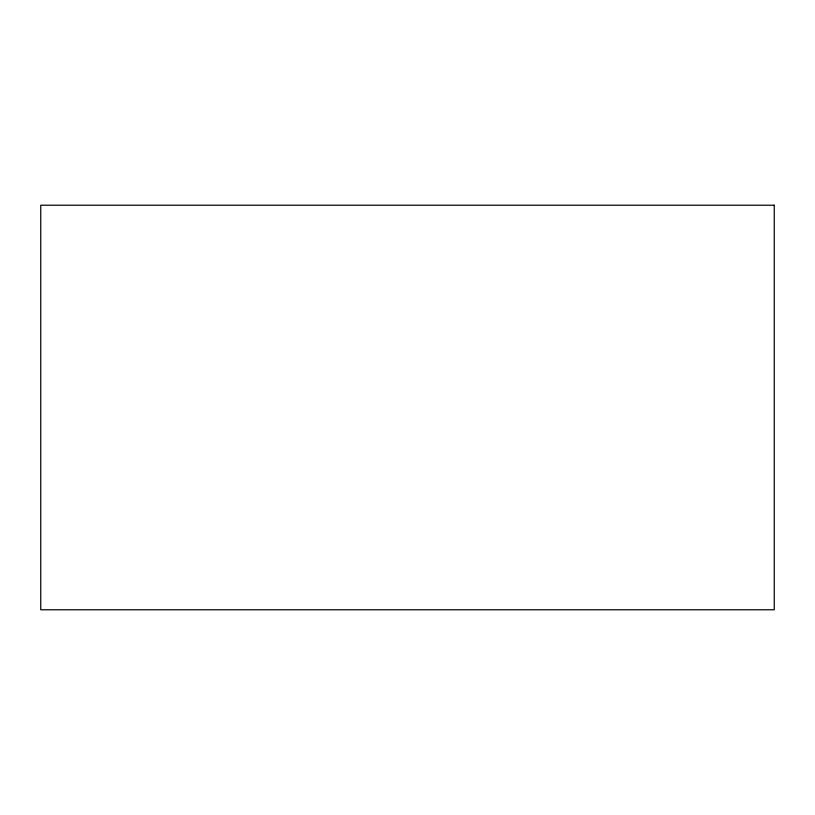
<?xml version="1.0" encoding="UTF-8"?>
<svg xmlns="http://www.w3.org/2000/svg" width="815" height="815" viewBox="0 0 815 815"><rect width="100%" height="100%" fill="white"/><g stroke="black" fill="none" stroke-linecap="round" stroke-linejoin="round"><path stroke-width="1.22" d="M774.25 205.217L40.75 205.217L40.75 609.783L774.25 609.783L774.25 205.217"/></g></svg>
